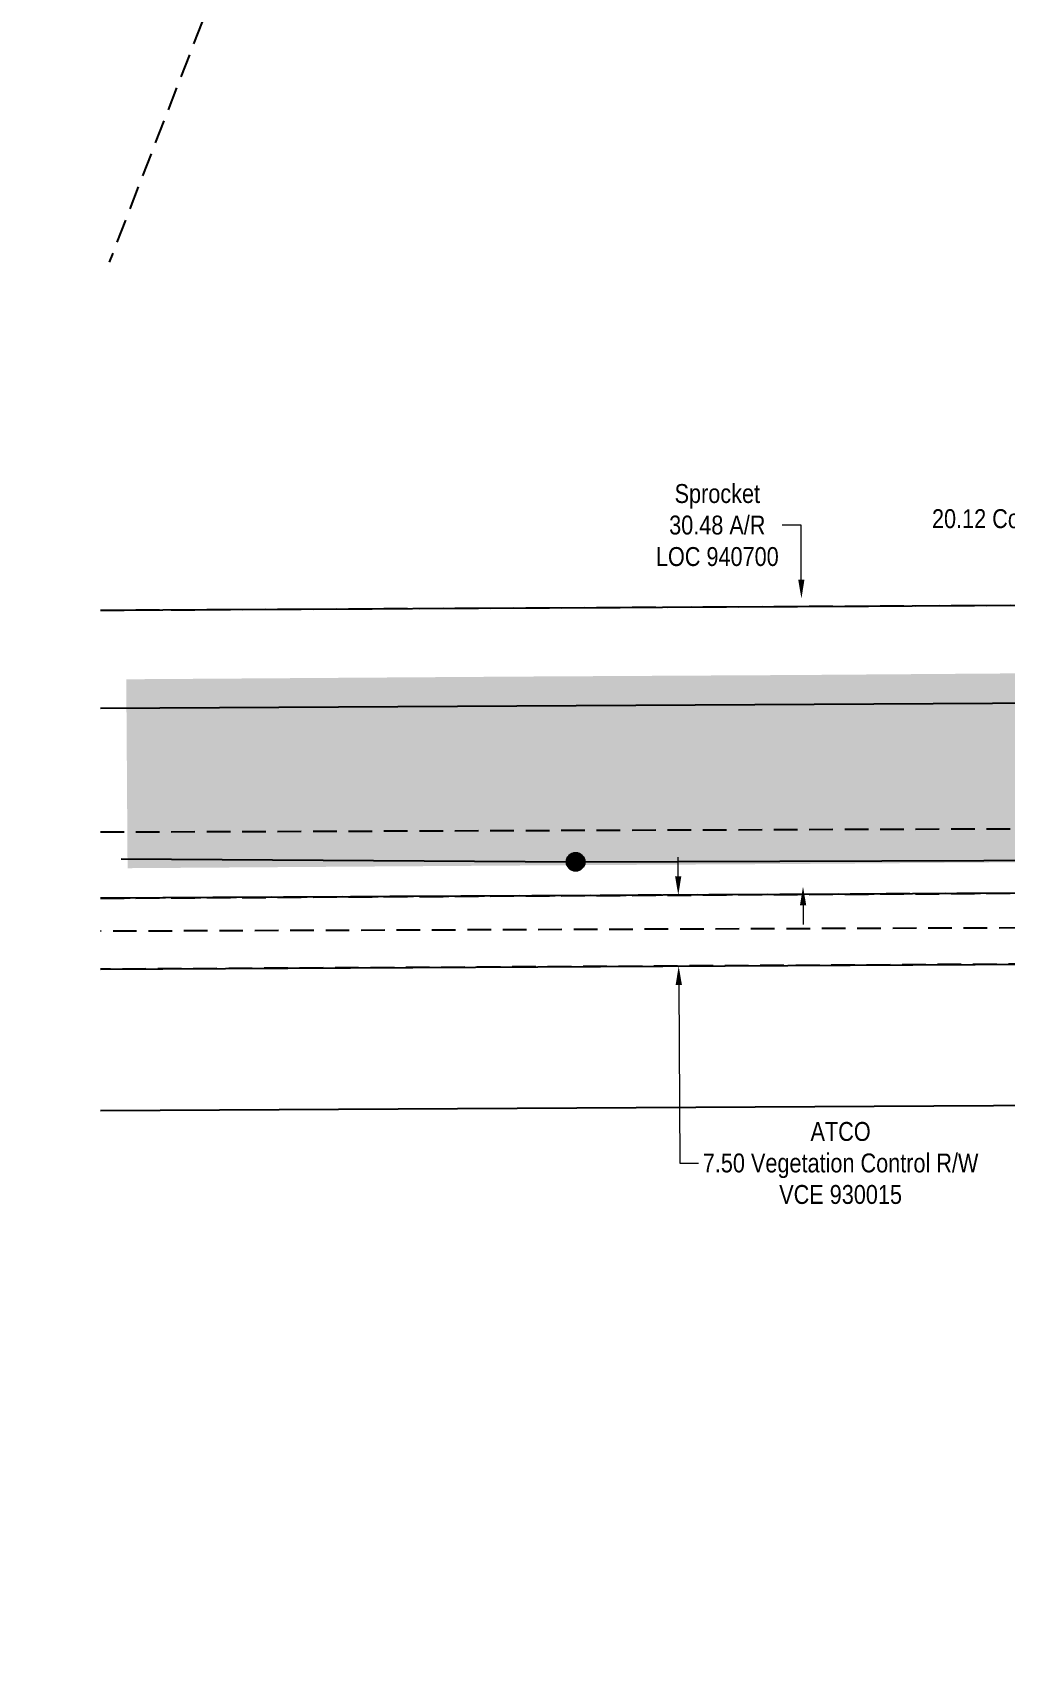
# Model space of a CAD drawing. Extents: x 507565 to 531726, y 6009554 to 6022365.
# Drawn here: x 507565 to 508079, y 6015307 to 6016165 of the extents above; entities that cross this region are included whole.
import ezdxf

# ---------------------------------------------------------------- set-up
doc = ezdxf.new("R2010")
doc.units = 0
doc.header["$LTSCALE"] = 5
doc.header["$PDMODE"] = 34
doc.header["$PDSIZE"] = 0.03
for name, pattern in [('foc-ACCESSROAD', [3.75, 2.5, -1.25]), ('foc-FLOWLINE', [3.75, 2.5, -1.25]), ('POWERLINE5', [7.8, 2.4, -0.6, 0.6, -0.6, 0.6, -0.6, 2.4])]:
    doc.linetypes.add(name, pattern=pattern)
doc.layers.get('Defpoints').update_dxf_attribs({"color": 9})
for name, color, linetype in [('AS-POWER', 104, 'foc-POWER'), ('AS-POWER-EXISTING', 72, 'POWERLINE5'), ('AS-ROADS', 254, 'Continuous'), ('AS-TELUS', 224, 'foc-TEL'), ('F-AR', 190, 'foc-ACCESSROAD'), ('F-EZE', 190, 'foc-FLOWLINE'), ('F-RW', 190, 'Continuous'), ('F-WS', 190, 'foc-ACCESSROAD')]:
    doc.layers.add(name, color=color, linetype=linetype)
for name, color, linetype, lineweight in [('F-AR-T', 190, 'Continuous', 9), ('F-EZE-T', 190, 'Continuous', 9), ('F-RW-T', 190, 'Continuous', 9)]:
    doc.layers.add(name, color=color, linetype=linetype, lineweight=lineweight)
doc.styles.add('80CG', font='ARIALN.TTF', dxfattribs={"height": 10})
doc.styles.add('foc-LtypeFont', font='ARIALN.TTF', dxfattribs={"height": 7.35})
doc.linetypes.add('foc-POWER', pattern='A,6,-1,["P",foc-LtypeFont,S=0.2,R=0,X=-0.625,Y=-0.75],-1.24,4', length=12.24)
doc.linetypes.add('foc-TEL', pattern='A,2,-1,["T",foc-LtypeFont,S=0.2,R=0,X=-0.425,Y=-0.75],-1.24,8', length=12.24)
doc.linetypes.add('foc-TEL-NOLINE', pattern='A,0,-2,["T",foc-LtypeFont,S=0.2,R=0,X=-0.425,Y=-0.75],-10.24', length=12.24)
doc.dimstyles.new('Compass 5 000', dxfattribs={"dimscale": 5, "dimtxt": 9, "dimasz": 2, "dimexe": 0.2, "dimexo": 0.0625, "dimgap": 0.5, "dimtad": 0, "dimtih": 1, "dimtoh": 1, "dimzin": 0, "dimdsep": 46, "dimtxsty": '80CG', "dimcen": 0.1, "dimse1": 1, "dimse2": 1, "dimclrd": 256, "dimclrt": 256, "dimaunit": 1, "dimadec": 4, "dimazin": 0, "dimtfac": 0.06, "dimtofl": 0, "dimtmove": 0, "dimatfit": 1, "dimfxl": 0.2, "dimtolj": 1, "dimtzin": 0, "dimlwd": -1, "dimarcsym": 0})

# ---------------------------------------------------------------- blocks, each defined once
blk = doc.blocks.new('POWERPOLE')
h = blk.add_hatch(color=255)
edge = h.paths.add_edge_path()
edge.add_arc((0, 0), 0.96, 0, 360)
at = {"linetype": 'Continuous'}
for p, q in [((0.68, -0.68), (-0.68, 0.68)), ((-0.68, -0.68), (0.68, 0.68))]:
    blk.add_line(p, q, dxfattribs=at)
blk.add_circle((0, 0), 0.96, dxfattribs=at)
blk = doc.blocks.new('*D190')
at = {"layer": 'Defpoints', "color": 0, "transparency": 16777216}
for p in [(507967.94, 6015709.31), (507906.49, 6015671.43), (507968.15, 6015671.77)]:
    blk.add_point(p, dxfattribs=at)
at = {"layer": 'F-EZE-T', "transparency": 16777216}
for p, q in [((507906.23, 6015718.98), (507906.18, 6015728.98)), ((507906.54, 6015661.43), (507907.05, 6015567.19)), ((507907.05, 6015567.19), (507917.05, 6015567.19))]:
    blk.add_line(p, q, dxfattribs=at)
for points in [[(507907.9, 6015718.99), (507904.57, 6015718.97), (507906.29, 6015708.98)], [(507908.21, 6015661.44), (507904.88, 6015661.43), (507906.49, 6015671.43)]]:
    blk.add_solid(points, dxfattribs=at)
at = {"layer": 'F-EZE-T', "transparency": 16777216, "insert": (507992.15, 6015567.19), "char_height": 10, "attachment_point": 5, "style": '80CG'}
blk.add_mtext('\\A1;ATCO\\P7.50 Vegetation Control R/W\\PVCE 930015', dxfattribs=at)
blk = doc.blocks.new('*D191')
at = {"layer": 'Defpoints', "color": 0, "transparency": 16777216}
for p in [(508155.53, 6015810.93), (508223.31, 6015811.3), (508156.08, 6015710.34)]:
    blk.add_point(p, dxfattribs=at)
at = {"layer": 'F-RW-T', "transparency": 16777216}
for p, q in [((508222.78, 6015908.07), (508212.78, 6015908.07)), ((508223.26, 6015821.3), (508222.78, 6015908.07)), ((508223.91, 6015700.71), (508223.97, 6015690.71))]:
    blk.add_line(p, q, dxfattribs=at)
for points in [[(508224.92, 6015821.31), (508221.59, 6015821.29), (508223.31, 6015811.3)], [(508225.58, 6015700.71), (508222.25, 6015700.7), (508223.86, 6015710.71)]]:
    blk.add_solid(points, dxfattribs=at)
at = {"layer": 'F-RW-T', "transparency": 16777216, "insert": (508125.49, 6015908.07), "char_height": 10, "attachment_point": 5, "style": '80CG'}
blk.add_mtext('\\A1;Telus\\P20.12 Communication Cable R/W\\PDLO 3568', dxfattribs=at)
blk = doc.blocks.new('*D192')
at = {"layer": 'Defpoints', "color": 0, "transparency": 16777216}
for p in [(507971.43, 6015865.89), (507951.35, 6015865.78), (507952.18, 6015713.39)]:
    blk.add_point(p, dxfattribs=at)
at = {"layer": 'F-AR-T', "transparency": 16777216}
for p, q in [((507971.22, 6015904.69), (507961.22, 6015904.69)), ((507971.37, 6015875.89), (507971.22, 6015904.69)), ((507972.31, 6015703.5), (507972.37, 6015693.5))]:
    blk.add_line(p, q, dxfattribs=at)
for points in [[(507973.04, 6015875.9), (507969.71, 6015875.88), (507971.43, 6015865.89)], [(507973.98, 6015703.51), (507970.65, 6015703.49), (507972.26, 6015713.5)]]:
    blk.add_solid(points, dxfattribs=at)
at = {"layer": 'F-AR-T', "transparency": 16777216, "insert": (507926.93, 6015904.69), "char_height": 10, "attachment_point": 5, "style": '80CG'}
blk.add_mtext('\\A1;Sprocket\\P30.48 A/R\\PLOC 940700', dxfattribs=at)

msp = doc.modelspace()

# ---------------------------------------------------------------- linework, layer by layer
at = {"layer": 'AS-POWER', "flags": 128}
msp.add_lwpolyline([(507611.486, 6015728.099), (507851.951, 6015726.554), (508338.016, 6015728.239), (508603.196, 6015725.904), (508996.79, 6015688.493)], dxfattribs=at)
at = {"layer": 'AS-ROADS', "const_width": 99.946, "flags": 128}
msp.add_lwpolyline([(507614.593, 6015773.177), (507825.571, 6015774.629), (507970.096, 6015775.444), (508110.591, 6015776.494), (508249.086, 6015777.714), (508385.876, 6015778.959), (508518.276, 6015778.299), (508649.351, 6015775.054), (508774.251, 6015768.324), (508881.496, 6015758.814), (508968.891, 6015748.999), (508996.79, 6015745.164)], dxfattribs=at)
at = {"layer": 'AS-TELUS', "linetype": 'foc-TEL-NOLINE', "flags": 128}
msp.add_lwpolyline([(507600.584, 6015859.711), (508261.208, 6015863.309), (508752.473, 6015865.981), (508817.923, 6015866.336), (508984.963, 6015867.247)], dxfattribs=at)
at = {"layer": 'F-AR', "flags": 128}
for points in [[(507600.584, 6015859.711), (508261.29, 6015863.31), (508752.555, 6015865.981), (508818.005, 6015866.336), (508984.963, 6015867.247)], [(508984.963, 6015714.854), (508948.889, 6015714.659), (508946.968, 6015714.672), (508878.514, 6015714.317), (508813.1, 6015713.908), (508261.638, 6015710.911), (507600.584, 6015707.312)]]:
    msp.add_lwpolyline(points, dxfattribs=at)
at = {"layer": 'F-EZE', "flags": 128}
for points in [[(507600.584, 6015742.362), (508261.559, 6015744.765), (508585.918, 6015745.946), (508586.808, 6015758.431), (508805.917, 6015731.937), (508874.824, 6015723.608), (508947.054, 6015714.72), (508948.883, 6015714.652), (508984.963, 6015710.289)], [(507600.584, 6015707.312), (508261.638, 6015710.911), (508813.1, 6015713.908), (508820.076, 6015696.387), (508828.023, 6015676.416), (508648.136, 6015675.449), (508261.724, 6015673.358), (507600.584, 6015669.778)], [(508984.963, 6015634.726), (508906.387, 6015644.226), (508837.525, 6015652.552), (508648.128, 6015675.453), (508501.941, 6015693.127), (508261.679, 6015692.244), (507600.584, 6015689.818)]]:
    msp.add_lwpolyline(points, dxfattribs=at)
at = {"layer": 'F-RW'}
for points in [[(507600.584, 6015807.913), (508261.409, 6015811.511), (508773.13, 6015814.292), (508838.58, 6015814.648), (508984.963, 6015815.447)], [(508984.963, 6015714.854), (508948.891, 6015714.659), (508946.901, 6015714.676), (508878.514, 6015714.303), (508813.1, 6015713.908), (508261.638, 6015710.911), (507600.584, 6015707.312)], [(507600.584, 6015669.778), (508261.724, 6015673.358), (508648.13, 6015675.453), (508837.526, 6015652.548), (508839.822, 6015646.782), (508964.188, 6015334.372)], [(508894.563, 6015306.652), (508777.214, 6015601.464), (508261.895, 6015598.598), (507600.584, 6015594.915)]]:
    msp.add_lwpolyline(points, dxfattribs=at)
at = {"layer": 'F-WS', "flags": 128}
msp.add_lwpolyline([(508187.91, 6017552.906), (508063.273, 6017230.635), (507933.701, 6016892.449), (507892.327, 6016786.354), (507605.221, 6016043.862)], dxfattribs=at)

# ---------------------------------------------------------------- block references
at = {"layer": 'AS-POWER-EXISTING', "xscale": 4.997315199999964, "yscale": 4.997315199999964, "zscale": 4.997315199999964}
msp.add_blockref('POWERPOLE', (507851.951, 6015726.554), dxfattribs=at)

# ---------------------------------------------------------------- dimensions: what is measured, and where the dimension line sits
at = {"layer": 'F-AR-T'}
dim = msp.add_linear_dim(base=(507971.428, 6015865.894), p1=(507952.179, 6015713.389), p2=(507951.348, 6015865.785), angle=90.312077, text='Sprocket\\P30.48 A/R\\PLOC 940700', dimstyle='Compass 5 000', dxfattribs=at)
dim.commit()
dim.dimension.update_dxf_attribs({"geometry": '*D192', "text_midpoint": (507926.926, 6015904.69), "dimtype": 161})
at = {"layer": 'F-EZE-T'}
dim = msp.add_linear_dim(base=(507906.49, 6015671.434), p1=(507967.944, 6015709.312), p2=(507968.147, 6015671.768), angle=270.310268, text='ATCO\\P7.50 Vegetation Control R/W\\PVCE 930015', dimstyle='Compass 5 000', dxfattribs=at)
dim.commit()
dim.dimension.update_dxf_attribs({"geometry": '*D190', "text_midpoint": (507992.153, 6015567.187), "dimtype": 161})
at = {"layer": 'F-RW-T'}
dim = msp.add_linear_dim(base=(508223.31, 6015811.303), p1=(508156.079, 6015710.336), p2=(508155.531, 6015810.934), angle=90.311935, text='Telus\\P20.12 Communication Cable R/W\\PDLO 3568', dimstyle='Compass 5 000', dxfattribs=at)
dim.commit()
dim.dimension.update_dxf_attribs({"geometry": '*D191', "text_midpoint": (508125.495, 6015908.068), "dimtype": 161})

doc.saveas('drawing.dxf')
